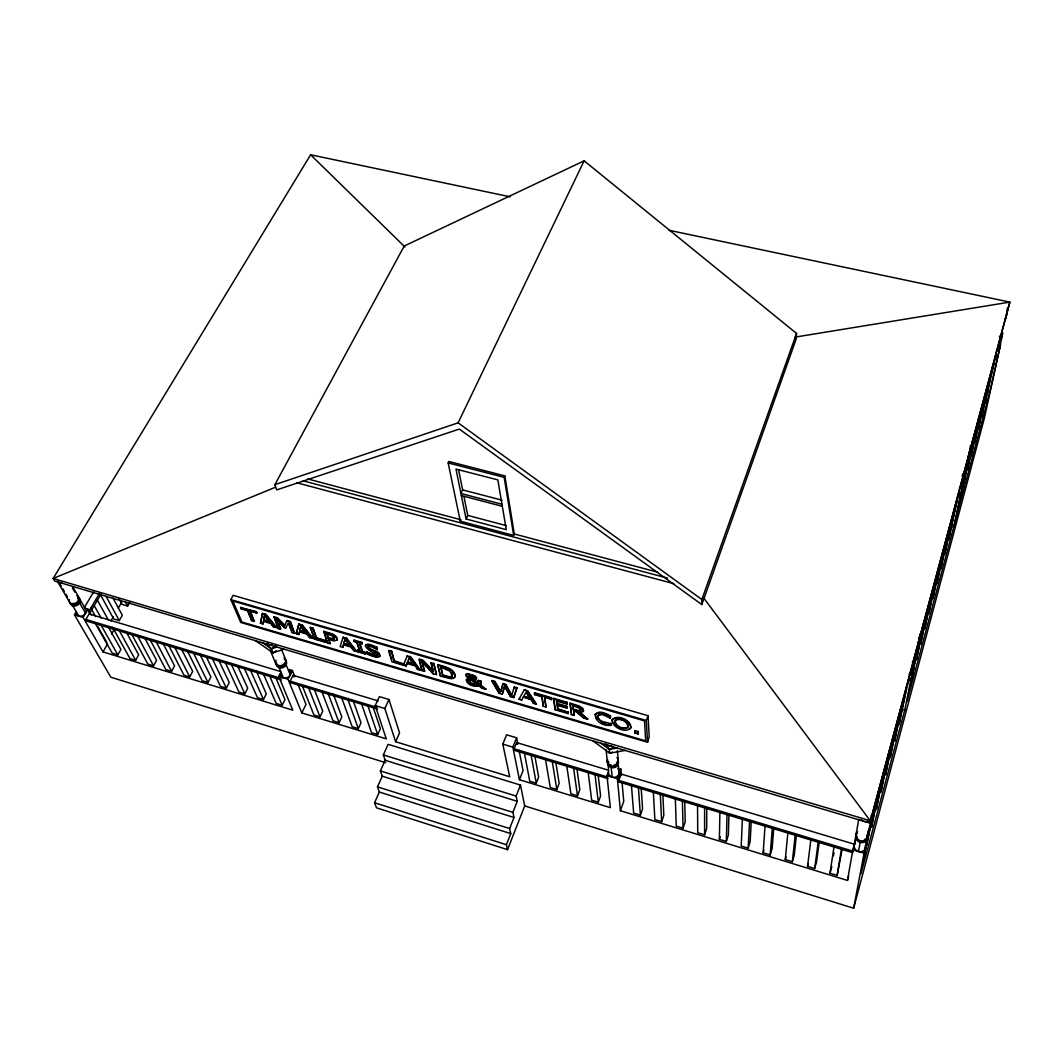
<?xml version="1.0" encoding="UTF-8"?>
<svg xmlns="http://www.w3.org/2000/svg" width="1063" height="1063" viewBox="0 0 1063 1063"><rect width="100%" height="100%" fill="white"/><g stroke="black" fill="none" stroke-linecap="round" stroke-linejoin="round"><path stroke-width="1.5" d="M697.541 805.741L697.74 832.701L704.61 834.814L704.623 807.893M706.749 807.721L706.696 828.422L704.61 834.814M728.939 814.431L728.354 835.04L726.308 841.471L719.385 839.345L719.877 812.491M597.831 715.638C597.379 723.651 609.431 721.192 611.305 724.767L611.079 725.365C592.038 727.026 589.154 703.268 610.454 715.904L610.388 718.163L602.389 714.575L597.884 715.505M726.308 841.471L727.012 814.657M615.251 720.727C615.145 726.202 623.622 730.002 627.795 727.039C628.193 721.458 619.423 717.512 615.278 720.581M594.948 714.535L596.781 719.345M612.354 719.611L612.58 722.016M742.373 819.294L741.203 846.028L748.166 848.168L750.172 841.697L751.275 821.181M748.166 848.168L749.561 821.473M630.731 727.996C630.439 720.355 618.56 715.824 612.527 719.306M796.546 333.423L796.16 339.084L701.846 604.581L459.309 429.08L276.712 489.884L274.865 484.675L404.232 246.018L584.132 160.819L796.546 333.423L701.846 599.519L701.846 604.581M773.771 827.984L772.137 848.42L770.183 854.918L763.154 852.765L765.028 826.15M770.183 854.918L772.27 828.343M796.439 834.827L794.26 855.17L792.347 861.721L785.278 859.542L787.842 833.047M792.347 861.721L795.151 835.252M819.267 841.723L816.53 861.973L814.657 868.564L807.548 866.372L810.843 839.996M814.657 868.564L818.191 842.215M916.319 650.343L918.658 642.73M967.782 459.057L969.243 452.439M968.18 456.399L969.084 456.067L970.2 447.935M842.255 848.673L837.139 875.46L829.977 873.255L833.99 846.998M833.485 855.781L833.963 852.672M837.139 875.46L841.404 849.244M262.973 623.968L263.425 621.39L270.706 623.516L273.669 627.117L276.632 627.343L265.697 614.321L262.548 613.404L260.435 623.224L262.973 623.968L263.704 620.832M618.254 768.31L620.845 769.094L617.364 778.701L620.393 810.724L847.477 880.43L852.871 849.789L855.662 839.571M852.805 851.104L852.539 852.606L618.387 781.81L618.241 780.242L620.553 773.864L854.652 844.301L852.805 851.104L618.241 780.242M263.611 620.327L264.395 615.915L269.484 622.054L263.611 620.327L264.674 615.371M854.267 844.673L855.901 835.452M856.167 833.897L858.758 819.254M858.492 851.49L860.166 842.321M510.16 196.814L310.609 154.773L53.15 578.458L54.784 581.089L869.84 823.081L1009.85 302.105L669.159 230.312M865.681 843.025L866.265 839.903M853.642 908.227L864.113 853.19L866.863 842.932L860.977 873.759L904.759 710.044L911.855 675.218L914.273 666.195L907.111 701.208L989.719 392.287L1000.496 344.744L984.338 418.317L853.642 908.227L524.697 805.927L520.498 785.092L388.115 744.339L383.344 754.929L385.178 760.297L380.408 770.927L382.255 776.203L377.485 786.859L379.345 792.041L374.575 802.738L376.448 807.814L507.543 849.656L524.697 805.927M863.594 856.725L864.192 853.589M864.79 850.453L868.67 830.057M865.495 848.048L867.249 838.853M871.833 818.271L866.69 845.191L873.627 811.64M876.749 800.001L871.474 827.306L878.503 793.45M881.599 781.956L876.218 809.647L883.34 775.485M886.383 764.138L880.895 792.201L888.097 757.76M262.548 613.404L260.435 623.224M891.113 746.558L885.506 774.967L892.814 740.247M895.777 729.178L890.076 757.946L897.451 722.96M900.388 712.037L894.581 741.124L902.049 705.885M904.945 695.096L899.032 724.501L906.58 689.023M909.038 679.868L909.383 678.167L866.704 837.378M910.313 681.29L910.964 678.114M913.542 665.425L914.193 662.249M914.831 659.087L915.482 655.911M918.273 645.507L912.081 675.829L919.854 639.66M918.02 645.095L919.375 636.71M922.618 629.376L916.333 659.99L924.159 623.596M926.896 613.444L920.531 644.337L928.424 607.73M931.122 597.698L924.677 628.858L932.65 592.051M935.307 582.139L928.783 613.55L936.809 576.558M939.44 566.765L932.836 598.429L940.928 561.251M943.532 551.564L936.848 583.481L944.994 546.116M947.558 536.549L940.808 568.692L949.007 531.155M951.558 521.707L944.728 554.075L952.98 516.379M955.504 507.024L948.595 539.632L956.913 501.763M959.052 493.83L959.451 491.943L914.685 658.874M961.988 487.731L953.697 527.022L950.481 526.225M962.666 484.569L967.064 464M961.643 490.628L968.433 458.91M955.757 519.329L964.008 480.755L961.909 488.581L959.411 487.983M970.838 449.981L963.676 483.399L972.18 444.959M974.558 436.122L967.343 469.726L975.9 431.14M978.239 422.41L970.957 456.2L979.568 417.493M981.893 408.856L974.545 442.819L983.195 403.993M985.494 395.449L978.093 429.585L986.783 390.639M989.055 382.188L981.614 416.483L990.331 377.431M993.852 364.37L985.082 403.528L986.331 398.877M995.739 357.341L996.164 355.361L965.842 468.544M999.552 348.239L1002.196 336.174M1005.346 319.418L1007.179 313.479L1006.395 313.532M298.916 634.518L299.474 631.954L306.848 634.106L309.745 637.707L312.721 637.946L302.051 624.938L298.876 624.008L296.338 633.761L298.916 634.518L299.753 631.395M299.713 630.904L300.696 626.519L305.666 632.644L299.713 630.904L300.975 625.974M296.338 633.761L298.876 624.008M918.379 644.67L923.747 622.705M969.403 453.051L972.605 441.118M969.084 456.067L974.2 435.205M869.84 823.081L1009.85 302.105L795.177 337.104M963.703 476.49L964.991 471.72M960.301 495.969L961.311 492.209M847.477 880.43L848.633 876.164M829.977 873.255L831.811 866.651M343.19 636.936L340.12 646.623L342.738 647.394L343.455 644.842L350.936 647.035L353.74 650.622L356.477 651.42L346.418 637.88L342.924 637.494L346.153 638.438L356.477 651.42M343.721 644.284L342.738 647.394M343.748 643.806L344.983 639.461L349.78 645.573L343.748 643.806L345.249 638.903L349.089 643.793M807.548 866.372L808.292 863.754M785.278 859.542L786.049 856.937M502.879 684.2L500.553 692.026L494.534 681.755L491.717 680.931L494.787 681.17L500.793 691.442L503.118 683.602L505.935 684.426L511.648 695.361L505.682 685.01L503.118 683.602M491.717 680.931L499.238 693.342L502.254 694.232L504.553 686.432L510.532 696.65L513.615 697.567L517.03 687.668L514.067 687.455L517.03 687.668M647.58 742.266L649.214 736.792L648.018 715.705L233.129 595.333L230.844 599.612L240.716 622.453L647.58 742.266L646.277 720.501L648.018 715.705M763.154 852.765L763.952 850.174M511.648 695.361L514.306 686.871M719.385 839.345L720.209 836.78M675.364 799.044L676.227 826.11L683.057 828.197L685.183 821.845L684.731 801.064M513.615 697.567L516.791 688.253M653.346 792.387L654.874 819.56L661.651 821.633L663.817 815.321L662.86 794.46M631.475 785.77L633.654 813.049L640.391 815.122L642.597 808.837L641.148 787.896M620.393 810.724L623.755 801.356L622.014 781.996M618.387 781.81L620.234 776.708M638.225 734.002L638.318 731.464L634.691 731.065L634.837 733.005L638.225 734.002L638.318 731.464M634.837 733.005L634.917 730.467M918.193 643.381L918.844 641.016M289.309 669.584L292.405 670.514L288.033 679.284L301.826 712.941L386.294 738.865L375.226 705.606L379.371 696.61L388.965 699.494L384.846 708.503L395.609 741.722L509.709 776.747L502.799 744.113L506.599 734.799L516.618 737.815L512.844 747.143L519.422 779.724L610.361 807.641L606.973 775.565L608.727 770.768M588.224 772.695L591.679 800.173L598.31 802.22L600.595 796.001L598.163 774.914M407.262 655.632L403.435 665.212L403.116 663.95L394.24 661.345L391.596 651.061L388.673 650.848L391.995 661.85L406.106 665.996L407.288 662.913L414.929 665.146L417.334 669.291L420.137 670.115L410.557 656.602L406.996 656.203L410.305 657.173L420.137 670.115M406.106 665.996L407.288 662.913M610.388 718.163L610.454 715.904M610.162 718.096L609.391 716.807M611.079 725.365L610.933 723.092M566.818 766.224L570.897 793.809L577.488 795.828L579.813 789.65L576.903 768.483M583.972 718.229L576.744 712.011L583.972 718.229L587.626 719.292L579.747 711.838L583.6 710.974M545.558 759.793L550.262 787.47L556.813 789.49L559.165 783.338L555.79 762.105M587.626 719.292L579.521 712.436L583.374 711.572L582.936 708.357L578.644 705.739L570.074 703.148L571.296 714.495L574.1 715.319L573.768 710.483L575.907 711.107M580.385 708.277L580.425 710.709L579.601 711.174L573.369 709.885L573.063 705.207L575.867 706.031M571.296 714.495L574.326 714.721M573.369 709.885L573.063 705.207M574.1 715.319L573.768 710.483M566.606 706.882L556.932 704.038L556.494 701.075L566.911 704.118L566.964 702.231L553.717 698.378L555.112 709.752L568.227 713.592L568.041 712.343L557.716 709.3L557.118 705.314L566.792 708.144L566.845 706.284L557.158 703.454L556.72 700.477M566.792 708.144L566.845 706.284M568.041 712.343L557.942 708.715L557.357 704.729M568.227 713.592L568.28 711.745M566.911 704.118L566.964 702.231M524.458 753.415L529.759 781.185L536.27 783.192L538.649 777.08L535.021 756.949M555.112 709.752L553.717 698.378M507.543 849.656L506.387 844.713L510.758 833.605L509.629 828.555L514 817.5L512.884 812.345L517.243 801.329L516.14 796.067L520.498 785.092M536.284 694.511L541.917 696.159L543.233 706.257L545.997 707.068L544.721 696.969L550.382 698.63M544.721 696.969L551.551 699.64L551.591 697.753L534.649 692.81L534.623 694.684L541.678 696.743M519.422 779.724L523.049 770.609L519.063 750.305M551.551 699.64L551.591 697.753M543.233 706.257L541.917 696.159M536.39 704.251L527.726 690.791L524.298 689.781L519.023 699.148L521.8 699.972L523.368 696.929L531.314 699.255L533.48 703.4L536.39 704.251L527.487 691.375L524.298 689.781M534.623 694.684L534.649 692.81M608.049 778.687L514.439 750.385L514.12 748.79L516.618 742.585L608.634 770.276M533.48 703.4L531.314 699.255M521.8 699.972L519.023 699.148M523.368 696.929L531.075 699.839M523.674 696.517L525.972 692.345L530.092 698.391L523.674 696.517L530.331 697.806M510.532 696.65L504.805 685.848L502.254 694.232M499.238 693.342L491.956 680.347M485.725 689.382L480.237 685.276L481.061 681.157L478.377 680.373L478.549 684.014L473.115 679.961L475.998 679.656L476.463 678.393L472.862 675.377L468.491 674.141L466.059 674.699L466.245 676.374L469.221 678.805L466.245 679.855C466.856 685.064 474.616 687.243 479.081 685.98L482.217 688.346L485.725 689.382L480.489 684.692L480.968 684.08M482.217 688.346L479.32 685.396L478.084 685.794M478.549 684.014L478.377 680.373M480.981 683.934L481.061 681.157M470.643 679.709L477.739 684.997L474.962 685.25L470.457 683.376L468.956 680.546L470.896 679.124L469.155 680.758L470.696 682.805L475.214 684.678L477.991 684.413M513.681 535.433L514.319 533.985L504.819 475.865L448.865 461.475L448.161 462.937L460.266 521.176L513.681 535.433L504.154 477.353L504.819 475.865M452.001 672.693L452.599 675.032L451.363 676.918A7.175 2.95 23.8 0 1 447.961 676.998L442.819 675.63L440.919 666.621M419.021 659.711L422.038 670.673L424.522 671.404L421.945 661.97L433.385 674.008L436.641 674.314L433.77 663.365L430.98 663.206L433.279 671.896L422.835 660.827L419.274 659.14L423.087 660.256L433.545 671.324M437.89 664.574L437.624 665.146C443.896 667.205 454.007 668.693 455.123 676.679L453.529 678.38L450.592 678.659L440.454 676.081L437.89 664.574C444.148 666.634 454.273 668.122 455.376 676.095L454.831 677.118M433.385 674.008L429.067 668.614M395.609 741.722L399.555 732.912L388.965 699.494M436.375 674.885L433.77 663.365M422.038 670.673L419.712 660.708M424.522 671.404L422.197 661.399L426.781 666.209M417.334 669.291L420.403 669.544M284.446 625.934L286.944 620.526L290.518 621.563L294.517 633.229L291.98 632.485L288.259 622.918L285.801 627.981L284.259 627.529L276.712 619.543L280.512 629.123L278.147 628.432L273.988 616.739L277.47 617.762L284.725 625.389L277.191 618.307L273.696 617.297M361.659 704.198L371.505 732.659L377.671 734.546L380.341 728.7L373.286 707.666M413.587 664.269L409.016 658.17L407.408 662.462L413.587 664.269L410.185 658.821M466.086 518.97L455.987 469.075L497.829 479.878L506.28 529.666L466.086 518.97L467.733 515.396L463.973 496.647M403.116 663.95L394.506 660.774M460.266 521.176L460.917 519.754L307.672 478.921M341.808 698.192L352.185 726.733L358.324 728.62L361.021 722.8L353.567 701.713M394.24 661.345L391.596 651.061M458.631 470.005L462.618 489.884L460.93 493.498L501.975 504.261M376.528 653.081L377.405 654.981L375.491 655.3L366.615 652.164L367.213 653.984L371.944 656.084L376.86 657.359L379.77 656.589C379.438 650.583 370.336 651.712 367.652 647.274L368.383 646.344L371.2 646.729L377.312 649.613L377.033 647.274C374.282 646.45 366.562 641.547 365.234 646.065M322.102 692.239L333.011 720.847L339.097 722.72L341.821 716.94L333.423 694.285M377.312 649.613L377.033 647.274M362.231 643.527L361.858 642.384L354.178 640.139L354.55 641.281L357.075 642.012L359.972 650.808L357.474 650.064L357.567 651.752L365.18 653.984L365.087 652.297L362.576 651.566L359.706 642.783L362.231 643.527L359.706 642.783M365.18 653.984L365.087 652.297M367.213 653.984L366.894 651.606M364.822 652.868L362.576 651.566M357.567 651.752L357.474 650.064M361.965 644.085L361.858 642.384M357.208 650.636L359.706 651.367L356.809 642.584L354.55 641.281M302.517 686.313L313.944 715.014L319.99 716.861L322.753 711.107L314.528 689.914M353.74 650.622L356.743 650.862M274.865 484.675L458.1 422.835L584.132 160.819M354.285 641.839L354.178 640.139M301.826 712.941L306.011 704.357L297.972 684.359M328.175 638.318L326.873 633.322L328.175 638.318L332.427 639.434L334.446 638.903L332.387 635.953L326.593 633.88M328.892 639.022L330.075 643.673L327.497 642.916L323.816 631.276C328.135 633.07 336.719 633.521 337.383 639.488L336.506 640.218M325.477 642.318L325.278 640.471L316.641 637.933L313.04 628.14L310.449 627.383L314.276 639.036L325.477 642.318L325.278 640.471M327.497 642.916L323.816 631.276M377.538 708.994L290.784 682.765L290.119 681.117L293.016 675.284L378.176 700.916M314.276 639.036L318.741 639.713M263.744 674.593L276.194 703.427L282.173 705.261L284.99 699.574L276.008 678.26M325.012 641.029L316.641 637.933M316.362 638.491L313.04 628.14M309.745 637.707L307.114 633.561L301.228 631.834M312.442 638.491L302.051 624.938M76.071 612.049L74.45 614.799L83.1 617.417L102.991 651.911L292.803 710.177L278.732 676.467L280.194 673.557M244.556 668.786L257.498 697.7L263.438 699.52L266.295 693.86L256.143 670.673M291.98 632.485L294.796 632.684M286.944 620.526L290.226 622.121L294.517 633.229M284.259 627.529L278.068 620.128M285.801 627.981L284.539 626.984M225.489 663.02L238.936 692L244.822 693.807L247.706 688.186L237.82 666.395M278.147 628.432L280.512 629.123M273.669 627.117L270.985 622.971M206.554 657.306L220.479 686.339L226.339 688.146L229.249 682.539L219.005 660.694M276.34 627.901L265.697 614.321M256.794 612.899L256.236 611.557L240.61 607.637L241.181 608.966L247.573 610.826L251.705 620.659L254.216 621.403L250.39 611.026L256.794 612.899L250.39 611.026M256.502 613.444L256.236 611.557M251.705 620.659L247.852 610.282M187.739 651.606L202.143 680.719L207.963 682.512L210.899 676.932L199.592 653.586M241.181 608.966L240.902 607.093M169.044 645.959L183.926 675.138L189.706 676.905L192.682 671.364L181.707 649.427M150.468 640.351L165.828 669.584L171.568 671.351L174.571 665.837L163.25 643.846M132.025 634.77L147.837 664.069L153.55 665.823L156.567 660.336L144.714 637.959M113.688 629.23L129.965 658.582L135.639 660.322L138.682 654.874L126.484 632.445M95.484 623.715L112.2 653.134L117.847 654.874L120.916 649.44L108.373 626.971M111.602 633.986L113.9 629.974L112.333 627.143M100.414 594.669L113.714 618.918L119.282 620.593L122.311 615.304L113.063 598.15M119.016 598.628L122.086 604.382L127.626 606.03L129.872 602.11M102.991 651.911L107.629 643.806M110.818 621.124L113.303 616.819M118.259 608.195L121.581 602.455M83.1 617.417L87.963 609.152L85.08 608.288M88.455 612.115L99.364 593.513M281.522 679.975L86.834 621.111L85.864 619.423L89.093 613.922L280.592 671.55M89.412 613.803L101.144 593.792M84.389 607.531L93.65 591.812M275.716 645.573L271.371 648.868L262.561 642.77M630.545 728.301L628.791 729.417M595.107 714.243C599.665 711.001 605.777 714.469 610.228 716.515M275.144 651.606L276.274 650.649M970.041 451.589L969.137 451.908M452.307 675.829L451.616 676.347A7.175 2.95 23.8 0 1 448.214 676.427L443.072 675.058M613.537 747.329L609.391 749.428L600.954 743.25M580.65 710.111L578.245 710.536L573.608 709.287M616.673 719.04C607.916 728.447 637.548 733.643 625.137 721.059M612.554 752.073L609.763 753.189L592.928 740.858M255.386 640.644L273.005 652.802L274.028 652.337M473.806 678.194L471.959 678.473L468.863 675.138L472.092 675.297L474.032 677.171L472.889 679.058L470.258 678.154L468.796 676.812L469.022 675.377L472.756 676.427L473.806 678.34M275.158 487.359L53.15 578.458L870.278 820.742L703.626 597.871M267.438 643.115L268.753 646.238L271.371 648.868L276.938 647.048M271.57 651.606L273.005 652.802L284.153 649.187M475.201 679.403L476.702 677.822L474.895 675.762L467.149 673.636L466.312 674.115L466.498 675.789L469.474 678.221L466.498 679.27L467.866 682.433M1006.156 318.182L1005.372 318.249M453.781 677.795L449.343 677.875L440.72 675.51M605.445 743.409L609.391 749.428L617.072 748.033M608.381 751.966L609.763 753.189L625.164 750.438M611.305 724.767L608.567 724.528M375.837 656.589L380.036 656.017C379.717 650.024 370.615 651.141 367.918 646.716L368.648 645.773L371.465 646.158M986.663 391.596L989.719 392.287M603.917 714.283C590.669 711.984 603 728.089 610.919 723.757M619.862 718.987L622.719 719.824M448.161 462.937L504.154 477.353M462.618 489.884L502.028 500.181M461.355 495.584L502.321 506.333M467.733 515.396L506.333 525.64M514.319 533.985L657.598 572.16M303.035 480.808L667.551 578.126M296.803 482.761L673.822 583.667M909.184 674.5L911.855 675.218M901.823 709.22L904.759 710.044M230.844 599.612L646.277 720.501M240.61 607.637L255.957 612.115M262.269 613.949L265.405 614.866M298.597 624.566L301.772 625.482M310.17 627.941L312.761 628.698M323.537 631.834C327.856 633.628 336.44 634.08 337.104 640.046L334.154 640.936L328.626 639.567L330.075 643.673M353.899 640.71L361.593 642.942M388.673 650.848L391.33 651.632M430.98 663.206L433.505 663.95M534.41 693.395L551.352 698.351M553.491 698.962L566.725 702.829M569.834 703.746L579.641 706.868L583.534 710.576M241.474 608.421L246.576 609.91M558.208 700.916L567.137 703.52M572.837 705.805L579.069 707.985L580.584 709.818M478.124 680.958L480.821 681.742M328.454 637.76L334.141 638.836L333.968 636.392M562.872 706.337L567.017 707.559M263.89 619.782L269.763 621.496L265.697 616.593M299.992 630.346L305.931 632.1L301.972 627.197M344.013 643.248L348.544 644.577M407.674 661.89L413.839 663.697M573.528 711.081L576.744 712.011M345.223 644.723L349.7 646.038M407.023 663.485L414.663 665.717M634.691 731.065L638.092 732.075M251.997 620.114L254.509 620.858M273.962 626.559L276.632 627.343M296.617 633.216L299.181 633.973M310.011 637.149L312.721 637.946M321.544 640.537L325.743 641.76M357.846 651.181L365.446 653.413M393.682 661.704L406.358 665.425M422.29 670.102L424.775 670.833M482.469 687.761L485.977 688.797M510.772 696.066L513.854 696.983M556.799 709.579L561.171 710.868M564.081 711.718L568.453 713.007M585.421 717.977L587.852 718.694M278.732 676.467L288.033 679.284M375.226 705.606L384.846 708.503M502.799 744.113L512.844 747.143M606.973 775.565L617.364 778.701M852.871 849.789L864.113 853.19M85.864 619.423L280.845 678.327M290.119 681.117L377.006 707.373M514.12 748.79L607.89 777.119M383.344 754.929L516.14 796.067M385.178 760.297L517.243 801.329M385.71 762.703L110.831 677.211L74.45 614.799M380.408 770.927L512.884 812.345M382.255 776.203L514 817.5M377.485 786.859L509.629 828.555M379.345 792.041L510.758 833.605M374.575 802.738L506.387 844.713M472.185 684.904L473.527 685.356M602.894 723.053L604.86 723.717M329.025 633.947L331.098 634.638M442.979 667.219L448.52 669.451M373.086 646.716L374.694 647.433M376.767 647.845C357.447 639.913 366.868 650.583 377.179 654.888L376.488 655.884L373.365 655.419L366.801 652.217M368.795 649.466L370.748 650.37M367.479 653.426L370.495 654.861M606.136 715.067L607.93 715.93M577.86 706.696L579.92 707.825M374.468 651.925L375.651 652.496M470.949 684.386L468.77 683.137M616.593 726.428L618.214 727.331M376.156 648.217L377.378 648.988M332.653 635.395L333.383 635.887M458.1 422.835L701.846 599.519M473.261 680.891L476.809 683.536M474.457 680.187L478.802 683.443M615.185 725.431L613.165 723.225M310.609 154.773L404.963 246.988M351.202 646.477L353.075 648.868M527.035 692.956L529.507 696.597M72.816 605.83L78.768 616.102M59.661 583.401L61.242 586.112M62.81 588.822L64.378 591.533M65.959 594.244L67.527 596.968M69.945 602.88L57.349 581.182A5.355 4.106 -27.3 0 0 61.8 582.511M72.443 587.959L74.782 592.038M79.645 602.973L85.532 613.271M73.174 587.467L78.596 596.994M79.592 598.735L85.478 609.059M87.963 609.152L91.245 614.919M97.796 626.479L106.805 642.358M90.887 608.156L95.67 616.646M101.264 625.469L117.847 654.874M94.208 605.618L101.344 618.347M97.397 600.183L108.399 620.048M119.508 630.984L135.639 660.322M106.087 596.356L119.282 620.593M137.884 636.538L153.55 665.823M125.341 601.711L127.626 606.03M156.367 642.132L171.568 671.351M174.97 647.752L189.706 676.905M193.705 653.413L207.963 682.512M212.56 659.113L226.339 688.146M231.548 664.853L244.822 693.807M250.642 670.633L263.438 699.52M269.882 676.453L282.173 705.261M250.097 611.57L254.216 621.403M270.175 650.184L275.849 663.83M271.371 648.868L273.005 652.802M279.224 667.816L283.383 677.875M286.133 664.813L290.226 674.885M281.323 648.935L285.641 659.591M292.405 670.514L294.876 676.666M293.016 675.284L293.68 676.945M273.988 616.739L277.868 626.492M277.536 620.367L280.791 628.578M308.735 688.199L319.99 716.861M289.07 623.729L291.727 630.572M328.361 694.126L339.097 722.72M310.449 627.383L314.037 637.096M348.119 700.105L358.324 728.62M367.997 706.111L377.671 734.546M359.427 643.354L362.31 652.124M388.938 650.29L391.782 659.711M403.382 663.378L403.754 664.667M431.246 662.634L433.159 669.876M437.624 665.146L440.454 676.081M442.819 675.63L440.653 667.192L449.755 671.032L452.346 675.616M516.618 742.585L516.937 744.18M516.618 737.815L517.84 744.06M531.155 755.434L536.27 783.192M552.308 761.839L556.813 789.49M544.482 697.567L545.997 707.068M573.608 768.27L577.488 795.828M570.074 703.148L571.323 712.369M595.067 774.768L598.31 802.22M607.903 762.742L608.567 769.16M606.083 749.614L607.385 762.131M609.391 749.428L609.763 753.189M611.198 767.539L612.155 777.133M618.228 764.27L619.104 773.891M620.553 773.864L620.699 775.432M617.39 750.611L618.254 760.018M620.845 769.094L621.43 775.552M638.425 787.869L640.391 815.122M660.336 794.499L661.651 821.633M682.393 801.17L683.057 828.197M999.632 347.295A4.85 3.614 8.8 0 1 996.363 350.75M912.36 667.086A5.501 4.664 15.3 0 1 909.357 673.889M865.428 845.258A5.873 5.288 23.9 0 1 859.236 851.662A5.873 5.288 23.9 0 1 854.811 843.411M618.028 768.961A5.474 5.036 -3.7 0 1 615.69 777.093A5.474 5.036 -3.7 0 1 608.448 772.057M288.884 669.624A5.275 4.438 -24.7 0 1 290.013 675.271A5.275 4.438 -24.7 0 1 283.794 677.981A5.275 4.438 -24.7 0 1 280.512 673.264M84.668 608.328A5.195 4.053 -28.1 0 1 83.153 615.53A5.195 4.053 -28.1 0 1 76.244 612.913M867.182 836.05A5.94 5.328 23.2 0 1 864.153 842.202A5.94 5.328 23.2 0 1 856.844 840.022A5.94 5.328 23.2 0 1 857.349 833.1M866.305 838.574A4.943 4.451 23.2 0 1 860.405 841.458A4.943 4.451 23.2 0 1 856.844 835.731M865.375 838.986A4.956 4.451 23.1 0 1 864.378 839.65M867.474 834.482A5.94 5.342 23.1 0 1 864.445 840.66A5.94 5.342 23.1 0 1 857.123 838.468A5.94 5.342 23.1 0 1 857.628 831.545M871.182 814.962A6.072 5.435 21.7 0 1 869.773 820.211M868.551 821.021A6.072 5.435 21.7 0 1 861.282 819.772M1000.921 335.31A4.093 3.016 8.6 0 1 1000.124 335.788M1001.917 333.184A4.093 3.016 8.6 0 1 1001.851 333.968M1001.466 335.217A4.079 3.016 8.6 0 1 999.672 337.821M1007.472 307.778A4.172 3.043 8.2 0 1 1007.06 309.306M1002.037 334.274A4.903 3.627 8.6 0 1 1000.137 338.353M1002.475 332.241A4.903 3.627 8.6 0 1 999.433 336.665M1008.295 307.792A4.996 3.654 8.2 0 1 1007.086 310.383M78.303 598.256A4.372 3.388 -27.8 0 1 78.33 600.09M77.918 601.02A4.372 3.388 -27.8 0 1 76.403 602.615M75.407 603.159A4.372 3.388 -27.8 0 1 72.218 603.399M78.197 598.615A4.372 3.388 -27.9 0 1 77.4 604.342A4.372 3.388 -27.9 0 1 71.248 603.346M77.745 597.526A5.249 4.066 -27.9 0 1 80.004 602.243A5.249 4.066 -27.9 0 1 74.45 606.03A5.249 4.066 -27.9 0 1 70.264 602.615M76.749 595.785A5.249 4.066 -27.8 0 1 78.848 600.874A5.249 4.066 -27.8 0 1 72.603 604.262A5.249 4.066 -27.8 0 1 69.427 599.745M617.43 761.294A4.624 4.239 -3.8 0 1 617.191 762.384M616.66 763.393A4.624 4.239 -3.8 0 1 615.876 764.231M614.866 764.855A4.624 4.239 -3.8 0 1 613.723 765.227M611.331 765.108A4.624 4.239 -3.8 0 1 610.255 764.629M608.674 762.995A4.624 4.239 -3.8 0 1 608.288 761.958M617.497 761.826A4.611 4.225 -3.8 0 1 612.687 766.928A4.611 4.225 -3.8 0 1 608.607 761.4M617.935 760.404A5.541 5.076 -3.8 0 1 613.351 767.778A5.541 5.076 -3.8 0 1 607.744 761.135M616.978 757.68A5.541 5.076 -3.8 0 1 616.474 764.868A5.541 5.076 -3.8 0 1 608.647 764.483L607.85 763.38A5.541 5.076 -3.8 0 1 607.571 759.514M611.943 745.774A5.66 5.156 -4.1 0 1 607.677 745.057M284.658 662.887A4.451 3.72 -24.4 0 1 283.21 664.561M282.2 665.146A4.451 3.72 -24.4 0 1 281.097 665.491M278.891 665.385A4.451 3.72 -24.4 0 1 277.935 664.96M276.659 663.485A4.451 3.72 -24.4 0 1 276.433 662.528M284.299 659.113A4.451 3.72 -24.4 0 1 284.818 659.937M285.509 661.638A4.438 3.72 -24.5 0 1 282.891 666.846A4.438 3.72 -24.5 0 1 277.363 665.186M285.708 660.296A5.328 4.465 -24.5 0 1 282.532 667.763A5.328 4.465 -24.5 0 1 276.34 663.192M284.1 657.824A5.342 4.465 -24.4 0 1 284.99 663.87A5.342 4.465 -24.4 0 1 278.121 665.983A5.342 4.465 -24.4 0 1 276.048 660.309M272.447 645.015A5.448 4.518 -23.9 0 1 267.65 643.593M914.233 659.206A4.637 3.92 14.9 0 1 913.542 660.003M914.3 660.03A4.624 3.92 14.9 0 1 912.267 662.355M914.486 656.642A5.554 4.704 14.9 0 1 912.758 663.06M915.442 656.044A5.567 4.704 14.9 0 1 913.104 661.306M919.933 633.96A5.687 4.77 14.2 0 1 918.698 638.571M962.826 482.549A5.129 4.039 10.9 0 1 959.557 487.452M964.991 471.055A4.318 3.388 10.6 0 1 964.619 471.866M964.659 472.105A4.318 3.388 10.6 0 1 962.719 475.015M965.27 471.068A5.169 4.066 10.6 0 1 961.975 475.998M965.682 469.128A5.182 4.066 10.6 0 1 962.387 474.071M970.227 445.982A4.398 3.428 10.1 0 1 970.147 446.872M971.104 446.008A5.288 4.106 10.1 0 1 969.775 448.892M612.129 720.222C612.182 727.81 626.732 734.055 630.957 727.398C630.997 719.784 616.301 713.472 612.129 720.222M644.484 720.86L232.863 601.007L241.912 622.014L645.706 740.871L644.484 720.86"/></g></svg>
